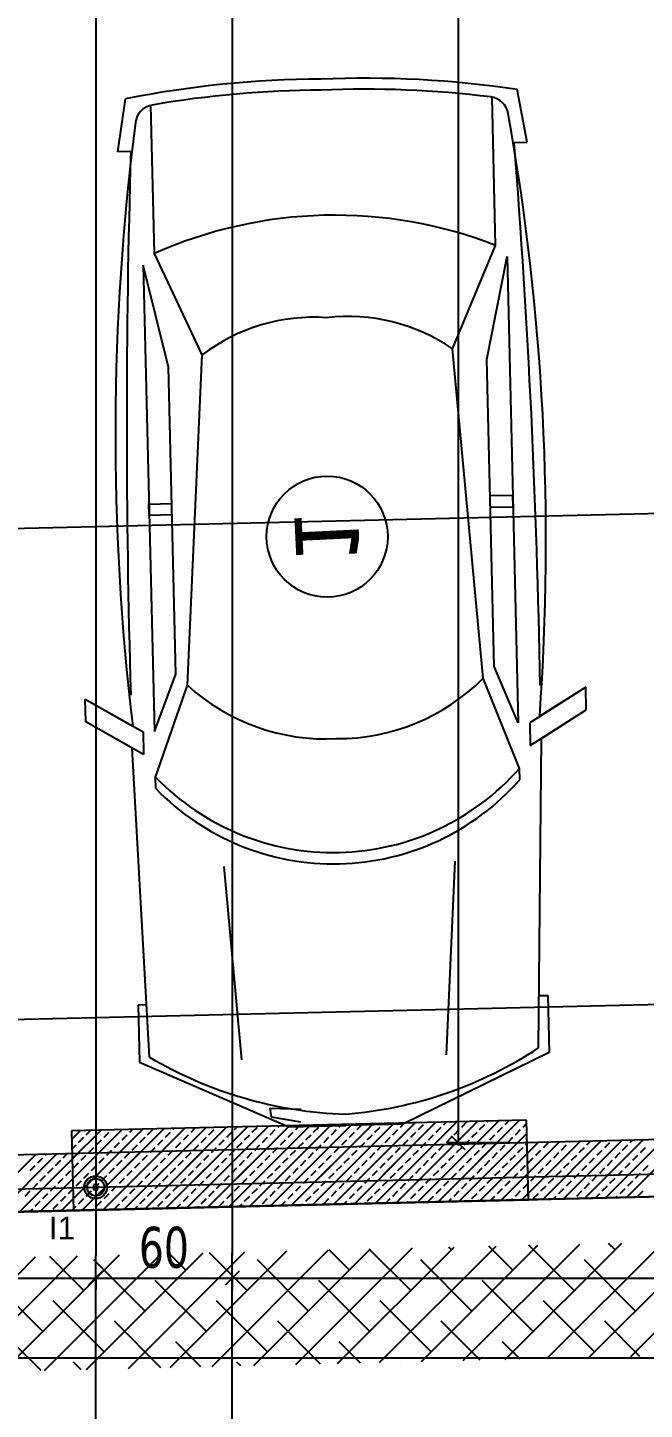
# Model space of a CAD drawing. Header units: millimetres. Extents: x 43168.9 to 43194.6, y -25545.1 to -25543.4.
# Drawn here: x 43169.1679 to 43169.2221, y -25544.8035 to -25544.682 of the extents above; entities that cross this region are included whole.
import ezdxf
from ezdxf.enums import TextEntityAlignment as Align

# ---------------------------------------------------------------- set-up
doc = ezdxf.new("R2010")
doc.units = ezdxf.units.MM
doc.header["$LTSCALE"] = 200
doc.linetypes.add('DASHDOT', pattern=[1, 0.5, -0.25, 0, -0.25])
doc.linetypes.add('DASHDOT2', pattern=[0.5, 0.25, -0.125, 0, -0.125])
for name, color, linetype in [('aks_sgh', 5, 'DASHDOT2'), ('kolon-b.a_sgh', 6, 'Continuous'), ('olcuaks_sgh', 41, 'Continuous'), ('olcuic_sgh', 183, 'Continuous'), ('tarama-betonarme_sgh', 223, 'Continuous'), ('tarama-zemin_sgh', 197, 'Continuous'), ('yapi-yaklasma_sgh', 41, 'DASHDOT')]:
    doc.layers.add(name, color=color, linetype=linetype)
doc.styles.add('1-200', font='arial.ttf', dxfattribs={"height": 60})
doc.styles.add('dim', font='VERDANA.TTF', dxfattribs={"width": 0.7})
doc.styles.add('text1', font='VERDANA.TTF')

msp = doc.modelspace()

# ---------------------------------------------------------------- hatches: boundary and pattern name
h = msp.add_hatch(color=256)
edge = h.paths.add_edge_path()
edge.add_arc((43169.17387904157, -25544.78393124733), 0.001, 0, 360)
edge = h.paths.add_edge_path(flags=16)
edge.add_arc((43169.17387904157, -25544.78393124733), 0.00075, 0, 360)

# ---------------------------------------------------------------- linework, layer by layer
at = {"color": 0}
for p, q in [((43169.21181415491, -25544.69210193537), (43169.21093007961, -25544.68747904531)), ((43169.17582374921, -25544.69295897482), (43169.17648677747, -25544.68829924359)), ((43169.17903720955, -25544.70188515629), (43169.17872714837, -25544.68886448656)), ((43169.2090292143, -25544.70117095675), (43169.20871915312, -25544.68815028702)), ((43169.2106727088, -25544.69212911663), (43169.21181415491, -25544.69210193537)), ((43169.21081442141, -25544.69212574202), (43169.21181415491, -25544.69210193537)), ((43169.17696519531, -25544.69293179356), (43169.17582374921, -25544.69295897482)), ((43169.1768234827, -25544.69293516817), (43169.17582374921, -25544.69295897482)), ((43169.20524454019, -25544.71026378478), (43169.2090292143, -25544.70117095675)), ((43169.18325040337, -25544.7107875311), (43169.17903720955, -25544.70188515629)), ((43169.20826754731, -25544.71119209832), (43169.21005275444, -25544.70214688359)), ((43169.21005275444, -25544.70214688359), (43169.21102882714, -25544.74313595674)), ((43169.17806128271, -25544.70290869643), (43169.17903735541, -25544.74389776958)), ((43169.18027500955, -25544.71185868455), (43169.17806128271, -25544.70290869643)), ((43169.18194132928, -25544.73982741566), (43169.18325040337, -25544.7107875311)), ((43169.20793440006, -25544.73920844273), (43169.20524454019, -25544.71026378478)), ((43169.18091778913, -25544.73885148882), (43169.18027500955, -25544.71185868455)), ((43169.2089103269, -25544.73818490259), (43169.20826754731, -25544.71119209832)), ((43169.21055269412, -25544.72314128691), (43169.20855322713, -25544.72318890021)), ((43169.21057650077, -25544.7241410204), (43169.21055269412, -25544.72314128691)), ((43169.17856122238, -25544.72390309975), (43169.18056068937, -25544.72385548645)), ((43169.17858502903, -25544.72490283324), (43169.17856122238, -25544.72390309975)), ((43169.20857703378, -25544.72418863371), (43169.21057650077, -25544.7241410204)), ((43169.18058449602, -25544.72485521994), (43169.17858502903, -25544.72490283324)), ((43169.17903735541, -25544.74389776958), (43169.18091778913, -25544.73885148882)), ((43169.21102882714, -25544.74313595674), (43169.2089103269, -25544.73818490259)), ((43169.17913258202, -25544.74789670355), (43169.18194132928, -25544.73982741566)), ((43169.21112405374, -25544.74713489071), (43169.20793440006, -25544.73920844273)), ((43169.21695580814, -25544.73999391636), (43169.21202856063, -25544.74311215009)), ((43169.21695580814, -25544.73999391636), (43169.21301401013, -25544.74248850334)), ((43169.21700342144, -25544.74199338334), (43169.21695580814, -25544.73999391636)), ((43169.21700342144, -25544.74199338334), (43169.21695580814, -25544.73999391636)), ((43169.17296753451, -25544.74104140902), (43169.17803762192, -25544.74392157624)), ((43169.17296753451, -25544.74104140902), (43169.17702360444, -25544.74334554279)), ((43169.17301514781, -25544.743040876), (43169.17296753451, -25544.74104140902)), ((43169.17301514781, -25544.743040876), (43169.17296753451, -25544.74104140902)), ((43169.21207617394, -25544.74511161707), (43169.21700342144, -25544.74199338334)), ((43169.21306162344, -25544.74448797033), (43169.21700342144, -25544.74199338334)), ((43169.17808523522, -25544.74592104322), (43169.17301514781, -25544.743040876)), ((43169.17707121774, -25544.74534500977), (43169.17301514781, -25544.743040876)), ((43169.21202856063, -25544.74311215009), (43169.21207617394, -25544.74511161707)), ((43169.17803762192, -25544.74392157624), (43169.17808523522, -25544.74592104322)), ((43169.21280596281, -25544.77168499394), (43169.21306162344, -25544.74448797033)), ((43169.17862113981, -25544.77249903705), (43169.17707121774, -25544.74534500977)), ((43169.2111478604, -25544.7481346242), (43169.21112405374, -25544.74713489071)), ((43169.17915638867, -25544.74889643704), (43169.17913258202, -25544.74789670355)), ((43169.18672588274, -25544.77272339428), (43169.18516521744, -25544.75575545161)), ((43169.20472108558, -25544.77229487455), (43169.20547232474, -25544.75527187851)), ((43169.17835841635, -25544.76789622498), (43169.17759870696, -25544.7679392377)), ((43169.17760924806, -25544.76793898668), (43169.17759870696, -25544.7679392377)), ((43169.17759870696, -25544.7679392377), (43169.17771774021, -25544.77293790516)), ((43169.17759870696, -25544.7679392377), (43169.17771774021, -25544.77293790516)), ((43169.21284929921, -25544.76707489367), (43169.21361019486, -25544.76708169622)), ((43169.21359965375, -25544.76708194724), (43169.21361019486, -25544.76708169622)), ((43169.21361019486, -25544.76708169622), (43169.21372922811, -25544.77208036368)), ((43169.21361019486, -25544.76708169622), (43169.21372922811, -25544.77208036368)), ((43169.17771774021, -25544.77293790516), (43169.19086765661, -25544.77862656862)), ((43169.17771774021, -25544.77293790516), (43169.19086765661, -25544.77862656862)), ((43169.21372922811, -25544.77208036368), (43169.20086499153, -25544.77838850211)), ((43169.21372922811, -25544.77208036368), (43169.20086499153, -25544.77838850211)), ((43169.18919151385, -25544.77698700927), (43169.19193927749, -25544.77707623036)), ((43169.18919151385, -25544.77698700927), (43169.18931697212, -25544.77773495714)), ((43169.18931697212, -25544.77773495714), (43169.19189323608, -25544.77818293867)), ((43169.19086765661, -25544.77862656862), (43169.19586632407, -25544.77850753536)), ((43169.19086765661, -25544.77862656862), (43169.19586632407, -25544.77850753536)), ((43169.20086499153, -25544.77838850211), (43169.19586632407, -25544.77850753536)), ((43169.20086499153, -25544.77838850211), (43169.19586632407, -25544.77850753536))]:
    msp.add_line(p, q, dxfattribs=at)
for p, q in [((43169.18891235732, -25544.72701445255), (43169.18891235732, -25544.72701445255)), ((43169.17387904157, -25544.81259939969), (43169.17387904157, -25544.78991939969)), ((43169.18587904157, -25544.81238225241), (43169.18587904157, -25544.7897022524))]:
    msp.add_line(p, q)
at = {"color": 0, "linetype": 'ByBlock', "lineweight": -2}
for p, q in [((43169.20513207146, -25544.77941776163), (43169.20633207147, -25544.78061776163)), ((43169.17407904157, -25544.78373124733), (43169.17367904157, -25544.78373124733)), ((43169.17367904157, -25544.78373124733), (43169.17367904157, -25544.78413124733)), ((43169.17394975225, -25544.78386053666), (43169.17380833089, -25544.78400195801)), ((43169.17394975225, -25544.78400195801), (43169.17380833089, -25544.78386053666)), ((43169.17407904157, -25544.78413124733), (43169.17407904157, -25544.78373124733)), ((43169.17367904157, -25544.78413124733), (43169.17407904157, -25544.78413124733)), ((43169.17327904157, -25544.79251939969), (43169.17447904157, -25544.79131939969)), ((43169.17447904157, -25544.79131939969), (43169.17327904157, -25544.79251939969)), ((43169.18527904157, -25544.79251939969), (43169.18647904157, -25544.79131939969)), ((43169.18647904157, -25544.79131939969), (43169.18527904157, -25544.79251939969))]:
    msp.add_line(p, q, dxfattribs=at)
at = {"linetype": 'Continuous'}
msp.add_circle((43169.19422629487, -25544.72676054764), 0.005320000000000346, dxfattribs=at)
at = {"color": 0, "linetype": 'Continuous', "lineweight": -2}
for radius in [0.001, 0.00075]:
    msp.add_circle((43169.17387904157, -25544.78393124733), radius, dxfattribs=at)
at = {"color": 0}
for centre, radius, start, end in [((43169.19402374741, -25544.77622041148), 0.08965309296207911, 90.20920210520774, 101.280314080021), ((43169.19759794739, -25544.77613529906), 0.08965309296207911, 81.44794005489605, 92.51904979442061), ((43169.19402374741, -25544.77622041148), 0.08868921503438901, 90.20920210520774, 99.8525898110981), ((43169.19759794739, -25544.77613529906), 0.08868921503438901, 82.87566179897829, 92.51904979442061), ((43169.1791557946, -25544.69061270348), 0.0018, 99.8525898110981, 172.6403063385882), ((43169.20837420613, -25544.68991692552), 0.0018, 10.08794608925296, 82.87566179897829), ((43169.3899901074, -25544.71784449402), 0.2143856953616721, 172.6403063385882, 186.8483536933566), ((43168.99907507484, -25544.72715335277), 0.2143856953616721, 355.8798989305535, 10.08794608925296), ((43168.42249923593, -25544.75367469329), 0.7905727552520726, 1.002819377198221, 4.464956657813337), ((43169.96717480143, -25544.71689133769), 0.7905727552520726, 178.2632958276422, 181.7254338023045), ((43169.19489025137, -25544.73751846221), 0.03900065930309958, 91.36412606485756, 113.983991346845), ((43169.19489025137, -25544.73751846221), 0.03900065930309958, 68.74426118742127, 91.36412606485756), ((43169.19306132579, -25544.72372452556), 0.01623637964533992, 86.06319933715106, 127.1752903380783), ((43169.19606052626, -25544.7236531056), 0.01623637964533992, 55.55296332372676, 96.66505340765364), ((43169.19412613079, -25544.72643332378), 0.0181072108613248, 227.7067496705724, 272.9464799441023), ((43169.19512586428, -25544.72640951713), 0.0181072108613248, 269.781772345199, 315.0215019798766), ((43169.19477631953, -25544.73273402336), 0.02178608257773878, 271.3641260648575, 318.6228821496106), ((43169.19477631953, -25544.73273402336), 0.02178608257773878, 224.1053709096929, 271.3641260648575), ((43169.19480012618, -25544.73373375685), 0.02178608257773878, 271.3641260648575, 318.6228821496106), ((43169.19480012618, -25544.73373375685), 0.02178608257773878, 224.1053709096929, 271.3641260648575), ((43169.19298601099, -25544.74156500948), 0.03605612228057108, 274.5439569055944, 303.3462461694842), ((43169.19698494495, -25544.74146978288), 0.03605612228057108, 239.3820053227603, 268.1842973649074)]:
    msp.add_arc(centre, radius, start, end, dxfattribs=at)
at = {"layer": 'aks_sgh'}
for p, q in [((43169.17387904157, -25543.74091939969), (43169.17387904157, -25544.78991939969)), ((43169.18587904157, -25543.74091939969), (43169.18587904157, -25544.78991939969)), ((43169.06599999902, -25544.78649254972), (43169.93700293692, -25544.76581288985))]:
    msp.add_line(p, q, dxfattribs=at)
at = {"layer": 'kolon-b.a_sgh'}
for p, q in [((43169.93406195791, -25544.76288187019), (43169.06399999902, -25544.783539189)), ((43169.06399999902, -25544.78854059805), (43169.9389635896, -25544.76776690297)), ((43169.21174976827, -25544.77803097268), (43169.17176103027, -25544.77898009494)), ((43169.17176103027, -25544.77898009494), (43169.17192712666, -25544.78597812409)), ((43169.21191586466, -25544.78502900183), (43169.21174976827, -25544.77803097268)), ((43169.17192712666, -25544.78597812409), (43169.21191586466, -25544.78502900183))]:
    msp.add_line(p, q, dxfattribs=at)
at = {"layer": 'olcuaks_sgh'}
for p, q in [((43169.08874999903, -25544.79191939969), (43169.17412904157, -25544.79191939969)), ((43169.17362904157, -25544.79191939969), (43169.18612904157, -25544.79191939969)), ((43169.17387904157, -25544.79191939969), (43169.17387904157, -25544.79291939969)), ((43169.17387904157, -25544.79191939969), (43169.17387904157, -25544.79291939969)), ((43169.18562904157, -25544.79191939969), (43169.28112904157, -25544.79191939969)), ((43169.18587904157, -25544.79170225241), (43169.18587904157, -25544.79291939969)), ((43169.18587904157, -25544.79170225241), (43169.18587904157, -25544.79291939969)), ((43169.03374999903, -25544.79891939969), (43169.98612904157, -25544.79891939969))]:
    msp.add_line(p, q, dxfattribs=at)
at = {"layer": 'olcuic_sgh'}
for p, q in [((43169.20573207146, -25544.55066939969), (43169.20573207146, -25544.78026776163)), ((43169.06846764401, -25544.77153098372), (43169.93402946203, -25544.75098050884)), ((43169.21031837592, -25544.78001776163), (43169.20473207146, -25544.78001776163))]:
    msp.add_line(p, q, dxfattribs=at)
at = {"layer": 'tarama-betonarme_sgh'}
for p, q in [((43169.17177801319, -25544.7796956249), (43169.17251135183, -25544.77896228625)), ((43169.17181965367, -25544.78145003565), (43169.17435106824, -25544.77891862106)), ((43169.17186129415, -25544.78320444639), (43169.17619078466, -25544.77887495587)), ((43169.17190293463, -25544.78495885713), (43169.17803050107, -25544.77883129069)), ((43169.17269801575, -25544.78595982724), (43169.17987021749, -25544.7787876255)), ((43169.17305332076, -25544.77931834333), (43169.17343121044, -25544.77894045365)), ((43169.17453773216, -25544.78591616205), (43169.1817099339, -25544.77874396031)), ((43169.17637744857, -25544.78587249686), (43169.18354965031, -25544.77870029512)), ((43169.17686992961, -25544.77909383693), (43169.17711064326, -25544.77885312327)), ((43169.17821716498, -25544.78582883167), (43169.18538936672, -25544.77865662993)), ((43169.17844147443, -25544.77931834333), (43169.17889048724, -25544.77886933052)), ((43169.1800568814, -25544.78578516648), (43169.18722908314, -25544.77861296474)), ((43169.18068653846, -25544.77886933052), (43169.18079007609, -25544.77876579289)), ((43169.18189659781, -25544.78574150129), (43169.18906879955, -25544.77856929955)), ((43169.18225808328, -25544.77909383693), (43169.1826297925, -25544.77872212771)), ((43169.18373631423, -25544.78569783611), (43169.19090851596, -25544.77852563437)), ((43169.18382962811, -25544.77931834333), (43169.18427864091, -25544.77886933052)), ((43169.18557603064, -25544.78565417092), (43169.19274823237, -25544.77848196918)), ((43169.18607469213, -25544.77886933052), (43169.18630922533, -25544.77863479733)), ((43169.18741574705, -25544.78561050573), (43169.19458794879, -25544.77843830399)), ((43169.18764623695, -25544.77909383693), (43169.18809524976, -25544.77864482412)), ((43169.18921778178, -25544.77931834333), (43169.18966679458, -25544.77886933052)), ((43169.18925546346, -25544.78556684054), (43169.1964276652, -25544.7783946388)), ((43169.18989130099, -25544.77864482412), (43169.18998865815, -25544.77854746695)), ((43169.19109517987, -25544.78552317535), (43169.19826738162, -25544.77835097361)), ((43169.1914628458, -25544.77886933052), (43169.19182837457, -25544.77850380176)), ((43169.19293489629, -25544.78547951016), (43169.20010709803, -25544.77830730842)), ((43169.19303439063, -25544.77909383693), (43169.19348340343, -25544.77864482412)), ((43169.19460593544, -25544.77931834333), (43169.19505494826, -25544.77886933052)), ((43169.1947746127, -25544.78543584497), (43169.20194681444, -25544.77826364323)), ((43169.19527945466, -25544.77864482412), (43169.1955078074, -25544.77841647138)), ((43169.19661432911, -25544.78539217978), (43169.20378653085, -25544.77821997804)), ((43169.19685099948, -25544.77886933052), (43169.19730001228, -25544.77842031772)), ((43169.1984225443, -25544.77909383693), (43169.19887155711, -25544.77864482412)), ((43169.19845404552, -25544.7853485146), (43169.20562624727, -25544.77817631286)), ((43169.19909606351, -25544.77842031772), (43169.19918724022, -25544.77832914101)), ((43169.19999408912, -25544.77931834333), (43169.20044310193, -25544.77886933052)), ((43169.20029376194, -25544.78530484941), (43169.20746596368, -25544.77813264767)), ((43169.20066760833, -25544.77864482412), (43169.20102695663, -25544.77828547582)), ((43169.20213347835, -25544.78526118422), (43169.20930568009, -25544.77808898248)), ((43169.20223915315, -25544.77886933052), (43169.20268816595, -25544.77842031772)), ((43169.20381069797, -25544.77909383693), (43169.20425971078, -25544.77864482412)), ((43169.20397319477, -25544.78521751903), (43169.2111453965, -25544.77804531729)), ((43169.20448421718, -25544.77842031772), (43169.20470638946, -25544.77819814544)), ((43169.20538224279, -25544.77931834333), (43169.2058312556, -25544.77886933052)), ((43169.20605576201, -25544.77864482412), (43169.20650477481, -25544.77819581131)), ((43169.20762730682, -25544.77886933052), (43169.20807631963, -25544.77842031772)), ((43169.20830082603, -25544.77819581131), (43169.20838582228, -25544.77811081506)), ((43169.20919885165, -25544.77909383693), (43169.20964786445, -25544.77864482412)), ((43169.20987237086, -25544.77842031772), (43169.2102255387, -25544.77806714987)), ((43169.21077039646, -25544.77931834333), (43169.21121940927, -25544.77886933052)), ((43169.21144391567, -25544.77864482412), (43169.21175690906, -25544.77833183074)), ((43169.17179883343, -25544.78057283065), (43169.17215529514, -25544.78021636894)), ((43169.17237980155, -25544.77999186254), (43169.17282881436, -25544.77954284973)), ((43169.17395134637, -25544.78021636894), (43169.17440035917, -25544.77976735614)), ((43169.17462486558, -25544.77954284973), (43169.17507387839, -25544.77909383693)), ((43169.17552289119, -25544.78044087534), (43169.175971904, -25544.77999186254)), ((43169.1761964104, -25544.77976735614), (43169.17664542321, -25544.77931834333)), ((43169.17709443601, -25544.78066538175), (43169.17754344882, -25544.78021636894)), ((43169.17776795522, -25544.77999186254), (43169.17821696803, -25544.77954284973)), ((43169.17933950004, -25544.78021636894), (43169.17978851285, -25544.77976735614)), ((43169.18001301925, -25544.77954284973), (43169.18046203205, -25544.77909383693)), ((43169.18091104487, -25544.78044087534), (43169.18136005767, -25544.77999186254)), ((43169.18158456407, -25544.77976735614), (43169.18203357688, -25544.77931834333)), ((43169.18248258968, -25544.78066538175), (43169.18293160249, -25544.78021636894)), ((43169.18315610889, -25544.77999186254), (43169.1836051217, -25544.77954284973)), ((43169.18472765372, -25544.78021636894), (43169.18517666652, -25544.77976735614)), ((43169.18540117292, -25544.77954284973), (43169.18585018573, -25544.77909383693)), ((43169.18629919854, -25544.78044087534), (43169.18674821134, -25544.77999186254)), ((43169.18697271775, -25544.77976735614), (43169.18742173055, -25544.77931834333)), ((43169.18787074336, -25544.78066538175), (43169.18831975616, -25544.78021636894)), ((43169.18854426256, -25544.77999186254), (43169.18899327537, -25544.77954284973)), ((43169.19011580739, -25544.78021636894), (43169.19056482019, -25544.77976735614)), ((43169.1907893266, -25544.77954284973), (43169.1912383394, -25544.77909383693)), ((43169.19168735221, -25544.78044087534), (43169.19213636502, -25544.77999186254)), ((43169.19236087142, -25544.77976735614), (43169.19280988423, -25544.77931834333)), ((43169.19325889703, -25544.78066538175), (43169.19370790984, -25544.78021636894)), ((43169.19393241624, -25544.77999186254), (43169.19438142904, -25544.77954284973)), ((43169.19550396106, -25544.78021636894), (43169.19595297387, -25544.77976735614)), ((43169.19617748027, -25544.77954284973), (43169.19662649307, -25544.77909383693)), ((43169.19707550588, -25544.78044087534), (43169.19752451869, -25544.77999186254)), ((43169.19774902509, -25544.77976735614), (43169.1981980379, -25544.77931834333)), ((43169.19845422179, -25544.78534833833), (43169.20357726392, -25544.7802252962)), ((43169.1986470507, -25544.78066538175), (43169.19909606351, -25544.78021636894)), ((43169.19932056991, -25544.77999186254), (43169.19976958272, -25544.77954284973)), ((43169.20029395256, -25544.78530465879), (43169.20541699468, -25544.78018161666)), ((43169.20089211474, -25544.78021636894), (43169.20134112754, -25544.77976735614)), ((43169.20156563394, -25544.77954284973), (43169.20201464675, -25544.77909383693)), ((43169.20213368331, -25544.78526097925), (43169.20725672544, -25544.78013793713)), ((43169.20246365955, -25544.78044087534), (43169.20291267236, -25544.77999186254)), ((43169.20246365955, -25544.78044087534), (43169.20265739894, -25544.78024713596)), ((43169.20313717876, -25544.77976735614), (43169.20358619157, -25544.77931834333)), ((43169.20397341408, -25544.78521729972), (43169.20909645621, -25544.78009425759)), ((43169.20403520438, -25544.78066538175), (43169.20448421718, -25544.78021636894)), ((43169.20403520438, -25544.78066538175), (43169.20448421718, -25544.78021636894)), ((43169.20470872358, -25544.77999186254), (43169.20515773639, -25544.77954284973)), ((43169.20581291118, -25544.78517385384), (43169.21177772929, -25544.77920903573)), ((43169.20581314484, -25544.78517362018), (43169.21093618697, -25544.78005057805)), ((43169.20628026841, -25544.78021636894), (43169.20672928121, -25544.77976735614)), ((43169.20628026841, -25544.78021636894), (43169.20633686046, -25544.78015977688)), ((43169.20695378762, -25544.77954284973), (43169.20740280042, -25544.77909383693)), ((43169.20765287561, -25544.78512994064), (43169.21277591773, -25544.78000689851)), ((43169.20785181323, -25544.78044087534), (43169.20830082603, -25544.77999186254)), ((43169.20785181323, -25544.78044087534), (43169.20817659122, -25544.78011609735)), ((43169.20852533243, -25544.77976735614), (43169.20897434525, -25544.77931834333)), ((43169.20942335805, -25544.78066538175), (43169.20987237086, -25544.78021636894)), ((43169.20942335805, -25544.78066538175), (43169.20987237086, -25544.78021636894)), ((43169.20949260637, -25544.7850862611), (43169.2146156485, -25544.77996321897)), ((43169.21009687726, -25544.77999186254), (43169.21054589006, -25544.77954284973)), ((43169.21133233713, -25544.78504258156), (43169.21645537926, -25544.77991953943)), ((43169.21166842208, -25544.78021636894), (43169.21185605275, -25544.78002873827)), ((43169.21166842208, -25544.78021636894), (43169.21179854954, -25544.78008624148)), ((43169.2131720679, -25544.78499890202), (43169.21829511002, -25544.77987585989)), ((43169.2132399669, -25544.78044087534), (43169.2136889797, -25544.77999186254)), ((43169.21481151172, -25544.78066538175), (43169.21526052453, -25544.78021636894)), ((43169.21501179865, -25544.78495522248), (43169.22013484078, -25544.77983218036)), ((43169.21548503093, -25544.77999186254), (43169.21553551427, -25544.77994137919)), ((43169.21685152942, -25544.78491154295), (43169.22197457155, -25544.77978850082)), ((43169.21705657575, -25544.78021636894), (43169.21737524504, -25544.77989769965)), ((43169.21862812057, -25544.78044087534), (43169.21907713338, -25544.77999186254)), ((43169.21869126018, -25544.78486786341), (43169.22381430231, -25544.77974482128)), ((43169.2201996654, -25544.78066538175), (43169.2206486782, -25544.78021636894)), ((43169.22053099095, -25544.78482418387), (43169.22565403307, -25544.77970114174)), ((43169.2208731846, -25544.77999186254), (43169.22105470656, -25544.77981034058)), ((43169.1634993373, -25544.78617824956), (43169.16862237942, -25544.78105520744)), ((43169.16533906806, -25544.78613457003), (43169.17046211019, -25544.7810115279)), ((43169.16717879882, -25544.78609089049), (43169.17230184095, -25544.78096784836)), ((43169.1687876991, -25544.78178791376), (43169.1692367119, -25544.78133890096)), ((43169.16901852959, -25544.78604721095), (43169.17414157171, -25544.78092416882)), ((43169.16946121831, -25544.78111439455), (43169.1695422452, -25544.78103336766)), ((43169.17085826035, -25544.78600353141), (43169.17598130248, -25544.78088048928)), ((43169.17103276313, -25544.78133890096), (43169.17138197597, -25544.78098968812)), ((43169.17260430795, -25544.78156340736), (43169.17305332076, -25544.78111439455)), ((43169.17260430795, -25544.78156340736), (43169.17305332076, -25544.78111439455)), ((43169.17269799111, -25544.78595985187), (43169.17782103324, -25544.78083680974)), ((43169.17327782716, -25544.78088988815), (43169.17372683997, -25544.78044087534)), ((43169.17417585277, -25544.78178791376), (43169.17462486558, -25544.78133890096)), ((43169.17417585277, -25544.78178791376), (43169.17462486558, -25544.78133890096)), ((43169.17453772188, -25544.78591617233), (43169.17966076401, -25544.7807931302)), ((43169.17484937198, -25544.78111439455), (43169.17529838479, -25544.78066538175)), ((43169.17484937198, -25544.78111439455), (43169.17506143749, -25544.78090232904)), ((43169.17637745264, -25544.78587249279), (43169.18150049476, -25544.78074945067)), ((43169.1764209168, -25544.78133890096), (43169.17686992961, -25544.78088988815)), ((43169.1764209168, -25544.78133890096), (43169.17686992961, -25544.78088988815)), ((43169.17799246163, -25544.78156340736), (43169.17844147443, -25544.78111439455)), ((43169.17799246163, -25544.78156340736), (43169.17844147443, -25544.78111439455)), ((43169.1782171834, -25544.78582881326), (43169.18334022553, -25544.78070577113)), ((43169.17866598083, -25544.78088988815), (43169.17911499364, -25544.78044087534)), ((43169.17866598083, -25544.78088988815), (43169.17874089902, -25544.78081496996)), ((43169.17956400644, -25544.78178791376), (43169.18001301925, -25544.78133890096)), ((43169.17956400644, -25544.78178791376), (43169.18001301925, -25544.78133890096)), ((43169.18005691416, -25544.78578513372), (43169.18517995629, -25544.78066209159)), ((43169.18023752565, -25544.78111439455), (43169.18068653846, -25544.78066538175)), ((43169.18023752565, -25544.78111439455), (43169.18058062979, -25544.78077129043)), ((43169.18180907048, -25544.78133890096), (43169.18225808328, -25544.78088988815)), ((43169.18180907048, -25544.78133890096), (43169.18225808328, -25544.78088988815)), ((43169.18189664493, -25544.78574145418), (43169.18701968705, -25544.78061841205)), ((43169.18338061529, -25544.78156340736), (43169.18382962811, -25544.78111439455)), ((43169.18338061529, -25544.78156340736), (43169.18382962811, -25544.78111439455)), ((43169.18373637569, -25544.78569777464), (43169.18885941782, -25544.78057473251)), ((43169.18405413451, -25544.78088988815), (43169.18450314731, -25544.78044087534)), ((43169.18405413451, -25544.78088988815), (43169.18426009131, -25544.78068393135)), ((43169.18495216012, -25544.78178791376), (43169.18540117292, -25544.78133890096)), ((43169.18495216012, -25544.78178791376), (43169.18540117292, -25544.78133890096)), ((43169.18557610645, -25544.7856540951), (43169.19069914858, -25544.78053105297)), ((43169.18562567933, -25544.78111439455), (43169.18607469213, -25544.78066538175)), ((43169.18562567933, -25544.78111439455), (43169.18607469213, -25544.78066538175)), ((43169.18719722415, -25544.78133890096), (43169.18764623695, -25544.78088988815)), ((43169.18719722415, -25544.78133890096), (43169.18764623695, -25544.78088988815)), ((43169.18741583722, -25544.78561041556), (43169.19253887935, -25544.78048737343)), ((43169.18787074336, -25544.78066538175), (43169.18793955283, -25544.78059657227)), ((43169.18876876897, -25544.78156340736), (43169.18921778178, -25544.78111439455)), ((43169.18876876897, -25544.78156340736), (43169.18921778178, -25544.78111439455)), ((43169.18925556798, -25544.78556673602), (43169.1943786101, -25544.7804436939)), ((43169.18944228818, -25544.78088988815), (43169.18989130099, -25544.78044087534)), ((43169.18944228818, -25544.78088988815), (43169.1897792836, -25544.78055289273)), ((43169.19034031379, -25544.78178791376), (43169.1907893266, -25544.78133890096)), ((43169.19034031379, -25544.78178791376), (43169.1907893266, -25544.78133890096)), ((43169.191013833, -25544.78111439455), (43169.1914628458, -25544.78066538175)), ((43169.191013833, -25544.78111439455), (43169.1914628458, -25544.78066538175)), ((43169.19109529874, -25544.78552305649), (43169.19621834087, -25544.78040001436)), ((43169.19258537782, -25544.78133890096), (43169.19303439063, -25544.78088988815)), ((43169.19258537782, -25544.78133890096), (43169.19303439063, -25544.78088988815)), ((43169.1929350295, -25544.78547937695), (43169.19805807163, -25544.78035633482)), ((43169.19325889703, -25544.78066538175), (43169.19345874512, -25544.78046553365)), ((43169.19415692264, -25544.78156340736), (43169.19460593544, -25544.78111439455)), ((43169.19415692264, -25544.78156340736), (43169.19460593544, -25544.78111439455)), ((43169.19477476027, -25544.78543569741), (43169.19989780239, -25544.78031265528)), ((43169.19483044185, -25544.78088988815), (43169.19527945466, -25544.78044087534)), ((43169.19483044185, -25544.78088988815), (43169.19527945466, -25544.78044087534)), ((43169.19572846746, -25544.78178791376), (43169.19617748027, -25544.78133890096)), ((43169.19572846746, -25544.78178791376), (43169.19617748027, -25544.78133890096)), ((43169.19640198667, -25544.78111439455), (43169.19685099948, -25544.78066538175)), ((43169.19640198667, -25544.78111439455), (43169.19685099948, -25544.78066538175)), ((43169.19661449103, -25544.78539201787), (43169.20173753316, -25544.78026897574)), ((43169.19707550588, -25544.78044087534), (43169.19713820665, -25544.78037817458)), ((43169.1979735315, -25544.78133890096), (43169.1984225443, -25544.78088988815)), ((43169.1979735315, -25544.78133890096), (43169.1984225443, -25544.78088988815)), ((43169.1986470507, -25544.78066538175), (43169.19897793741, -25544.78033449504)), ((43169.19954507631, -25544.78156340736), (43169.19999408912, -25544.78111439455)), ((43169.19954507631, -25544.78156340736), (43169.19999408912, -25544.78111439455)), ((43169.20021859552, -25544.78088988815), (43169.20066760833, -25544.78044087534)), ((43169.20021859552, -25544.78088988815), (43169.20066760833, -25544.78044087534)), ((43169.20111662114, -25544.78178791376), (43169.20156563394, -25544.78133890096)), ((43169.20111662114, -25544.78178791376), (43169.20156563394, -25544.78133890096)), ((43169.20179014035, -25544.78111439455), (43169.20223915315, -25544.78066538175)), ((43169.20179014035, -25544.78111439455), (43169.20223915315, -25544.78066538175)), ((43169.20336168517, -25544.78133890096), (43169.20381069797, -25544.78088988815)), ((43169.20336168517, -25544.78133890096), (43169.20381069797, -25544.78088988815)), ((43169.20493322999, -25544.78156340736), (43169.20538224279, -25544.78111439455)), ((43169.20493322999, -25544.78156340736), (43169.20538224279, -25544.78111439455)), ((43169.20560674919, -25544.78088988815), (43169.20605576201, -25544.78044087534)), ((43169.20560674919, -25544.78088988815), (43169.20605576201, -25544.78044087534)), ((43169.20650477481, -25544.78178791376), (43169.20695378762, -25544.78133890096)), ((43169.20650477481, -25544.78178791376), (43169.20695378762, -25544.78133890096)), ((43169.20717829402, -25544.78111439455), (43169.20762730682, -25544.78066538175)), ((43169.20717829402, -25544.78111439455), (43169.20762730682, -25544.78066538175)), ((43169.20765262759, -25544.78513018865), (43169.21181936977, -25544.78096344648)), ((43169.20874983884, -25544.78133890096), (43169.20919885165, -25544.78088988815)), ((43169.20874983884, -25544.78133890096), (43169.20919885165, -25544.78088988815)), ((43169.21032138366, -25544.78156340736), (43169.21077039646, -25544.78111439455)), ((43169.21032138366, -25544.78156340736), (43169.21077039646, -25544.78111439455)), ((43169.21099490287, -25544.78088988815), (43169.21144391567, -25544.78044087534)), ((43169.21099490287, -25544.78088988815), (43169.21144391567, -25544.78044087534)), ((43169.21189292848, -25544.78178791376), (43169.21234194129, -25544.78133890096)), ((43169.21256644769, -25544.78111439455), (43169.2130154605, -25544.78066538175)), ((43169.21413799251, -25544.78133890096), (43169.21458700532, -25544.78088988815)), ((43169.21570953733, -25544.78156340736), (43169.21615855014, -25544.78111439455)), ((43169.21638305654, -25544.78088988815), (43169.21683206935, -25544.78044087534)), ((43169.21728108216, -25544.78178791376), (43169.21773009496, -25544.78133890096)), ((43169.21795460136, -25544.78111439455), (43169.21840361417, -25544.78066538175)), ((43169.21952614618, -25544.78133890096), (43169.21997515899, -25544.78088988815)), ((43169.22109769101, -25544.78156340736), (43169.22154670381, -25544.78111439455)), ((43169.22177121021, -25544.78088988815), (43169.22222022302, -25544.78044087534)), ((43169.16811417989, -25544.78246143297), (43169.1685631927, -25544.78201242016)), ((43169.16968572472, -25544.78268593938), (43169.17013473752, -25544.78223692657)), ((43169.17035924392, -25544.78201242016), (43169.17080825673, -25544.78156340736)), ((43169.17125726953, -25544.78291044578), (43169.17170628234, -25544.78246143297)), ((43169.17193078874, -25544.78223692657), (43169.17237980155, -25544.78178791376)), ((43169.17193078874, -25544.78223692657), (43169.17237980155, -25544.78178791376)), ((43169.17350233356, -25544.78246143297), (43169.17395134637, -25544.78201242016)), ((43169.17350233356, -25544.78246143297), (43169.17395134637, -25544.78201242016)), ((43169.17507387839, -25544.78268593938), (43169.17552289119, -25544.78223692657)), ((43169.17507387839, -25544.78268593938), (43169.17552289119, -25544.78223692657)), ((43169.1757473976, -25544.78201242016), (43169.1761964104, -25544.78156340736)), ((43169.1757473976, -25544.78201242016), (43169.1761964104, -25544.78156340736)), ((43169.17664542321, -25544.78291044578), (43169.17709443601, -25544.78246143297)), ((43169.17664542321, -25544.78291044578), (43169.17709443601, -25544.78246143297)), ((43169.17731894241, -25544.78223692657), (43169.17776795522, -25544.78178791376)), ((43169.17731894241, -25544.78223692657), (43169.17776795522, -25544.78178791376)), ((43169.17889048724, -25544.78246143297), (43169.17933950004, -25544.78201242016)), ((43169.17889048724, -25544.78246143297), (43169.17933950004, -25544.78201242016)), ((43169.18046203205, -25544.78268593938), (43169.18091104487, -25544.78223692657)), ((43169.18046203205, -25544.78268593938), (43169.18091104487, -25544.78223692657)), ((43169.18113555127, -25544.78201242016), (43169.18158456407, -25544.78156340736)), ((43169.18113555127, -25544.78201242016), (43169.18158456407, -25544.78156340736)), ((43169.18203357688, -25544.78291044578), (43169.18248258968, -25544.78246143297)), ((43169.18203357688, -25544.78291044578), (43169.18248258968, -25544.78246143297)), ((43169.18270709609, -25544.78223692657), (43169.18315610889, -25544.78178791376)), ((43169.18270709609, -25544.78223692657), (43169.18315610889, -25544.78178791376)), ((43169.18427864091, -25544.78246143297), (43169.18472765372, -25544.78201242016)), ((43169.18427864091, -25544.78246143297), (43169.18472765372, -25544.78201242016)), ((43169.18585018573, -25544.78268593938), (43169.18629919854, -25544.78223692657)), ((43169.18585018573, -25544.78268593938), (43169.18629919854, -25544.78223692657)), ((43169.18652370494, -25544.78201242016), (43169.18697271775, -25544.78156340736)), ((43169.18652370494, -25544.78201242016), (43169.18697271775, -25544.78156340736)), ((43169.18742173055, -25544.78291044578), (43169.18787074336, -25544.78246143297)), ((43169.18742173055, -25544.78291044578), (43169.18787074336, -25544.78246143297)), ((43169.18809524976, -25544.78223692657), (43169.18854426256, -25544.78178791376)), ((43169.18809524976, -25544.78223692657), (43169.18854426256, -25544.78178791376)), ((43169.18966679458, -25544.78246143297), (43169.19011580739, -25544.78201242016)), ((43169.18966679458, -25544.78246143297), (43169.19011580739, -25544.78201242016)), ((43169.1912383394, -25544.78268593938), (43169.19168735221, -25544.78223692657)), ((43169.1912383394, -25544.78268593938), (43169.19168735221, -25544.78223692657)), ((43169.19191185862, -25544.78201242016), (43169.19236087142, -25544.78156340736)), ((43169.19191185862, -25544.78201242016), (43169.19236087142, -25544.78156340736)), ((43169.19280988423, -25544.78291044578), (43169.19325889703, -25544.78246143297)), ((43169.19280988423, -25544.78291044578), (43169.19325889703, -25544.78246143297)), ((43169.19348340343, -25544.78223692657), (43169.19393241624, -25544.78178791376)), ((43169.19348340343, -25544.78223692657), (43169.19393241624, -25544.78178791376)), ((43169.19505494826, -25544.78246143297), (43169.19550396106, -25544.78201242016)), ((43169.19505494826, -25544.78246143297), (43169.19550396106, -25544.78201242016)), ((43169.19662649307, -25544.78268593938), (43169.19707550588, -25544.78223692657)), ((43169.19662649307, -25544.78268593938), (43169.19707550588, -25544.78223692657)), ((43169.19730001228, -25544.78201242016), (43169.19774902509, -25544.78156340736)), ((43169.19730001228, -25544.78201242016), (43169.19774902509, -25544.78156340736)), ((43169.1981980379, -25544.78291044578), (43169.1986470507, -25544.78246143297)), ((43169.1981980379, -25544.78291044578), (43169.1986470507, -25544.78246143297)), ((43169.19887155711, -25544.78223692657), (43169.19932056991, -25544.78178791376)), ((43169.19887155711, -25544.78223692657), (43169.19932056991, -25544.78178791376)), ((43169.20044310193, -25544.78246143297), (43169.20089211474, -25544.78201242016)), ((43169.20044310193, -25544.78246143297), (43169.20089211474, -25544.78201242016)), ((43169.20201464675, -25544.78268593938), (43169.20246365955, -25544.78223692657)), ((43169.20201464675, -25544.78268593938), (43169.20246365955, -25544.78223692657)), ((43169.20268816595, -25544.78201242016), (43169.20313717876, -25544.78156340736)), ((43169.20268816595, -25544.78201242016), (43169.20313717876, -25544.78156340736)), ((43169.20358619157, -25544.78291044578), (43169.20403520438, -25544.78246143297)), ((43169.20358619157, -25544.78291044578), (43169.20403520438, -25544.78246143297)), ((43169.20425971078, -25544.78223692657), (43169.20470872358, -25544.78178791376)), ((43169.20425971078, -25544.78223692657), (43169.20470872358, -25544.78178791376)), ((43169.2058312556, -25544.78246143297), (43169.20628026841, -25544.78201242016)), ((43169.2058312556, -25544.78246143297), (43169.20628026841, -25544.78201242016)), ((43169.20740280042, -25544.78268593938), (43169.20785181323, -25544.78223692657)), ((43169.20740280042, -25544.78268593938), (43169.20785181323, -25544.78223692657)), ((43169.20807631963, -25544.78201242016), (43169.20852533243, -25544.78156340736)), ((43169.20807631963, -25544.78201242016), (43169.20852533243, -25544.78156340736)), ((43169.20897434525, -25544.78291044578), (43169.20942335805, -25544.78246143297)), ((43169.20897434525, -25544.78291044578), (43169.20942335805, -25544.78246143297)), ((43169.20964786445, -25544.78223692657), (43169.21009687726, -25544.78178791376)), ((43169.20964786445, -25544.78223692657), (43169.21009687726, -25544.78178791376)), ((43169.21121940927, -25544.78246143297), (43169.21166842208, -25544.78201242016)), ((43169.21121940927, -25544.78246143297), (43169.21166842208, -25544.78201242016)), ((43169.21279095409, -25544.78268593938), (43169.2132399669, -25544.78223692657)), ((43169.2134644733, -25544.78201242016), (43169.21391348611, -25544.78156340736)), ((43169.21436249891, -25544.78291044578), (43169.21481151172, -25544.78246143297)), ((43169.21503601813, -25544.78223692657), (43169.21548503093, -25544.78178791376)), ((43169.21660756294, -25544.78246143297), (43169.21705657575, -25544.78201242016)), ((43169.21817910777, -25544.78268593938), (43169.21862812057, -25544.78223692657)), ((43169.21885262697, -25544.78201242016), (43169.21930163978, -25544.78156340736)), ((43169.21975065258, -25544.78291044578), (43169.2201996654, -25544.78246143297)), ((43169.2204241718, -25544.78223692657), (43169.2208731846, -25544.78178791376)), ((43169.22199571662, -25544.78246143297), (43169.22244472942, -25544.78201242016)), ((43169.16833868629, -25544.78403297779), (43169.1687876991, -25544.78358396499)), ((43169.1690122055, -25544.78335945858), (43169.16946121831, -25544.78291044578)), ((43169.16991023112, -25544.7842574842), (43169.17035924392, -25544.78380847139)), ((43169.17058375033, -25544.78358396499), (43169.17103276313, -25544.78313495218)), ((43169.17215529514, -25544.78380847139), (43169.17260430795, -25544.78335945858)), ((43169.17215529514, -25544.78380847139), (43169.17260430795, -25544.78335945858)), ((43169.17282881436, -25544.78313495218), (43169.17327782716, -25544.78268593938)), ((43169.17282881436, -25544.78313495218), (43169.17327782716, -25544.78268593938)), ((43169.17372683997, -25544.78403297779), (43169.17417585277, -25544.78358396499)), ((43169.17372683997, -25544.78403297779), (43169.17417585277, -25544.78358396499)), ((43169.17440035917, -25544.78335945858), (43169.17484937198, -25544.78291044578)), ((43169.17440035917, -25544.78335945858), (43169.17484937198, -25544.78291044578)), ((43169.17529838479, -25544.7842574842), (43169.1757473976, -25544.78380847139)), ((43169.17529838479, -25544.7842574842), (43169.1757473976, -25544.78380847139)), ((43169.175971904, -25544.78358396499), (43169.1764209168, -25544.78313495218)), ((43169.175971904, -25544.78358396499), (43169.1764209168, -25544.78313495218)), ((43169.17754344882, -25544.78380847139), (43169.17799246163, -25544.78335945858)), ((43169.17754344882, -25544.78380847139), (43169.17799246163, -25544.78335945858)), ((43169.17821696803, -25544.78313495218), (43169.17866598083, -25544.78268593938)), ((43169.17821696803, -25544.78313495218), (43169.17866598083, -25544.78268593938)), ((43169.17911499364, -25544.78403297779), (43169.17956400644, -25544.78358396499)), ((43169.17911499364, -25544.78403297779), (43169.17956400644, -25544.78358396499)), ((43169.17978851285, -25544.78335945858), (43169.18023752565, -25544.78291044578)), ((43169.17978851285, -25544.78335945858), (43169.18023752565, -25544.78291044578)), ((43169.18068653846, -25544.7842574842), (43169.18113555127, -25544.78380847139)), ((43169.18068653846, -25544.7842574842), (43169.18113555127, -25544.78380847139)), ((43169.18136005767, -25544.78358396499), (43169.18180907048, -25544.78313495218)), ((43169.18136005767, -25544.78358396499), (43169.18180907048, -25544.78313495218)), ((43169.18293160249, -25544.78380847139), (43169.18338061529, -25544.78335945858)), ((43169.18293160249, -25544.78380847139), (43169.18338061529, -25544.78335945858)), ((43169.1836051217, -25544.78313495218), (43169.18405413451, -25544.78268593938)), ((43169.1836051217, -25544.78313495218), (43169.18405413451, -25544.78268593938)), ((43169.18450314731, -25544.78403297779), (43169.18495216012, -25544.78358396499)), ((43169.18450314731, -25544.78403297779), (43169.18495216012, -25544.78358396499)), ((43169.18517666652, -25544.78335945858), (43169.18562567933, -25544.78291044578)), ((43169.18517666652, -25544.78335945858), (43169.18562567933, -25544.78291044578)), ((43169.18607469213, -25544.7842574842), (43169.18652370494, -25544.78380847139)), ((43169.18607469213, -25544.7842574842), (43169.18652370494, -25544.78380847139)), ((43169.18674821134, -25544.78358396499), (43169.18719722415, -25544.78313495218)), ((43169.18674821134, -25544.78358396499), (43169.18719722415, -25544.78313495218)), ((43169.18831975616, -25544.78380847139), (43169.18876876897, -25544.78335945858)), ((43169.18831975616, -25544.78380847139), (43169.18876876897, -25544.78335945858)), ((43169.18899327537, -25544.78313495218), (43169.18944228818, -25544.78268593938)), ((43169.18899327537, -25544.78313495218), (43169.18944228818, -25544.78268593938)), ((43169.18989130099, -25544.78403297779), (43169.19034031379, -25544.78358396499)), ((43169.18989130099, -25544.78403297779), (43169.19034031379, -25544.78358396499)), ((43169.19056482019, -25544.78335945858), (43169.191013833, -25544.78291044578)), ((43169.19056482019, -25544.78335945858), (43169.191013833, -25544.78291044578)), ((43169.1914628458, -25544.7842574842), (43169.19191185862, -25544.78380847139)), ((43169.1914628458, -25544.7842574842), (43169.19191185862, -25544.78380847139)), ((43169.19213636502, -25544.78358396499), (43169.19258537782, -25544.78313495218)), ((43169.19213636502, -25544.78358396499), (43169.19258537782, -25544.78313495218)), ((43169.19370790984, -25544.78380847139), (43169.19415692264, -25544.78335945858)), ((43169.19370790984, -25544.78380847139), (43169.19415692264, -25544.78335945858)), ((43169.19438142904, -25544.78313495218), (43169.19483044185, -25544.78268593938)), ((43169.19438142904, -25544.78313495218), (43169.19483044185, -25544.78268593938)), ((43169.19527945466, -25544.78403297779), (43169.19572846746, -25544.78358396499)), ((43169.19527945466, -25544.78403297779), (43169.19572846746, -25544.78358396499)), ((43169.19595297387, -25544.78335945858), (43169.19640198667, -25544.78291044578)), ((43169.19595297387, -25544.78335945858), (43169.19640198667, -25544.78291044578)), ((43169.19685099948, -25544.7842574842), (43169.19730001228, -25544.78380847139)), ((43169.19685099948, -25544.7842574842), (43169.19730001228, -25544.78380847139)), ((43169.19752451869, -25544.78358396499), (43169.1979735315, -25544.78313495218)), ((43169.19752451869, -25544.78358396499), (43169.1979735315, -25544.78313495218)), ((43169.19909606351, -25544.78380847139), (43169.19954507631, -25544.78335945858)), ((43169.19909606351, -25544.78380847139), (43169.19954507631, -25544.78335945858)), ((43169.19976958272, -25544.78313495218), (43169.20021859552, -25544.78268593938)), ((43169.19976958272, -25544.78313495218), (43169.20021859552, -25544.78268593938)), ((43169.20066760833, -25544.78403297779), (43169.20111662114, -25544.78358396499)), ((43169.20066760833, -25544.78403297779), (43169.20111662114, -25544.78358396499)), ((43169.20134112754, -25544.78335945858), (43169.20179014035, -25544.78291044578)), ((43169.20134112754, -25544.78335945858), (43169.20179014035, -25544.78291044578)), ((43169.20223915315, -25544.7842574842), (43169.20268816595, -25544.78380847139)), ((43169.20223915315, -25544.7842574842), (43169.20268816595, -25544.78380847139)), ((43169.20291267236, -25544.78358396499), (43169.20336168517, -25544.78313495218)), ((43169.20291267236, -25544.78358396499), (43169.20336168517, -25544.78313495218)), ((43169.20448421718, -25544.78380847139), (43169.20493322999, -25544.78335945858)), ((43169.20448421718, -25544.78380847139), (43169.20493322999, -25544.78335945858)), ((43169.20515773639, -25544.78313495218), (43169.20560674919, -25544.78268593938)), ((43169.20515773639, -25544.78313495218), (43169.20560674919, -25544.78268593938)), ((43169.20605576201, -25544.78403297779), (43169.20650477481, -25544.78358396499)), ((43169.20605576201, -25544.78403297779), (43169.20650477481, -25544.78358396499)), ((43169.20672928121, -25544.78335945858), (43169.20717829402, -25544.78291044578)), ((43169.20672928121, -25544.78335945858), (43169.20717829402, -25544.78291044578)), ((43169.20762730682, -25544.7842574842), (43169.20807631963, -25544.78380847139)), ((43169.20762730682, -25544.7842574842), (43169.20807631963, -25544.78380847139)), ((43169.20830082603, -25544.78358396499), (43169.20874983884, -25544.78313495218)), ((43169.20830082603, -25544.78358396499), (43169.20874983884, -25544.78313495218)), ((43169.209492344, -25544.78508652346), (43169.21186101025, -25544.78271785722)), ((43169.20987237086, -25544.78380847139), (43169.21032138366, -25544.78335945858)), ((43169.20987237086, -25544.78380847139), (43169.21032138366, -25544.78335945858)), ((43169.21054589006, -25544.78313495218), (43169.21099490287, -25544.78268593938)), ((43169.21054589006, -25544.78313495218), (43169.21099490287, -25544.78268593938)), ((43169.21144391567, -25544.78403297779), (43169.21189292848, -25544.78358396499)), ((43169.21144391567, -25544.78403297779), (43169.2118818305, -25544.78359506297)), ((43169.21211743489, -25544.78335945858), (43169.21256644769, -25544.78291044578)), ((43169.2130154605, -25544.7842574842), (43169.2134644733, -25544.78380847139)), ((43169.2136889797, -25544.78358396499), (43169.21413799251, -25544.78313495218)), ((43169.21526052453, -25544.78380847139), (43169.21570953733, -25544.78335945858)), ((43169.21593404374, -25544.78313495218), (43169.21638305654, -25544.78268593938)), ((43169.21683206935, -25544.78403297779), (43169.21728108216, -25544.78358396499)), ((43169.21750558856, -25544.78335945858), (43169.21795460136, -25544.78291044578)), ((43169.21840361417, -25544.7842574842), (43169.21885262697, -25544.78380847139)), ((43169.21907713338, -25544.78358396499), (43169.21952614618, -25544.78313495218)), ((43169.2206486782, -25544.78380847139), (43169.22109769101, -25544.78335945858)), ((43169.22132219741, -25544.78313495218), (43169.22177121021, -25544.78268593938)), ((43169.16766516709, -25544.784706497), (43169.16811417989, -25544.7842574842)), ((43169.1692367119, -25544.7849310034), (43169.16968572472, -25544.7844819906)), ((43169.17080825673, -25544.78515550981), (43169.17125726953, -25544.784706497)), ((43169.17148177593, -25544.7844819906), (43169.17193078874, -25544.78403297779)), ((43169.17188211439, -25544.78408165214), (43169.17193078874, -25544.78403297779)), ((43169.17237980155, -25544.78538001621), (43169.17282881436, -25544.7849310034)), ((43169.17237980155, -25544.78538001621), (43169.17282881436, -25544.7849310034)), ((43169.17305332076, -25544.784706497), (43169.17350233356, -25544.7842574842)), ((43169.17305332076, -25544.784706497), (43169.17350233356, -25544.7842574842)), ((43169.17462486558, -25544.7849310034), (43169.17507387839, -25544.7844819906)), ((43169.17462486558, -25544.7849310034), (43169.17507387839, -25544.7844819906)), ((43169.1761964104, -25544.78515550981), (43169.17664542321, -25544.784706497)), ((43169.1761964104, -25544.78515550981), (43169.17664542321, -25544.784706497)), ((43169.17686992961, -25544.7844819906), (43169.17731894241, -25544.78403297779)), ((43169.17686992961, -25544.7844819906), (43169.17731894241, -25544.78403297779)), ((43169.17776795522, -25544.78538001621), (43169.17821696803, -25544.7849310034)), ((43169.17776795522, -25544.78538001621), (43169.17821696803, -25544.7849310034)), ((43169.17844147443, -25544.784706497), (43169.17889048724, -25544.7842574842)), ((43169.17844147443, -25544.784706497), (43169.17889048724, -25544.7842574842)), ((43169.18001301925, -25544.7849310034), (43169.18046203205, -25544.7844819906)), ((43169.18001301925, -25544.7849310034), (43169.18046203205, -25544.7844819906)), ((43169.18158456407, -25544.78515550981), (43169.18203357688, -25544.784706497)), ((43169.18158456407, -25544.78515550981), (43169.18203357688, -25544.784706497)), ((43169.18225808328, -25544.7844819906), (43169.18270709609, -25544.78403297779)), ((43169.18225808328, -25544.7844819906), (43169.18270709609, -25544.78403297779)), ((43169.18315610889, -25544.78538001621), (43169.1836051217, -25544.7849310034)), ((43169.18315610889, -25544.78538001621), (43169.1836051217, -25544.7849310034)), ((43169.18382962811, -25544.784706497), (43169.18427864091, -25544.7842574842)), ((43169.18382962811, -25544.784706497), (43169.18427864091, -25544.7842574842)), ((43169.18540117292, -25544.7849310034), (43169.18585018573, -25544.7844819906)), ((43169.18540117292, -25544.7849310034), (43169.18585018573, -25544.7844819906)), ((43169.18697271775, -25544.78515550981), (43169.18742173055, -25544.784706497)), ((43169.18697271775, -25544.78515550981), (43169.18742173055, -25544.784706497)), ((43169.18764623695, -25544.7844819906), (43169.18809524976, -25544.78403297779)), ((43169.18764623695, -25544.7844819906), (43169.18809524976, -25544.78403297779)), ((43169.18854426256, -25544.78538001621), (43169.18899327537, -25544.7849310034)), ((43169.18854426256, -25544.78538001621), (43169.18899327537, -25544.7849310034)), ((43169.18921778178, -25544.784706497), (43169.18966679458, -25544.7842574842)), ((43169.18921778178, -25544.784706497), (43169.18966679458, -25544.7842574842)), ((43169.1907893266, -25544.7849310034), (43169.1912383394, -25544.7844819906)), ((43169.1907893266, -25544.7849310034), (43169.1912383394, -25544.7844819906)), ((43169.19236087142, -25544.78515550981), (43169.19280988423, -25544.784706497)), ((43169.19236087142, -25544.78515550981), (43169.19280988423, -25544.784706497)), ((43169.19303439063, -25544.7844819906), (43169.19348340343, -25544.78403297779)), ((43169.19303439063, -25544.7844819906), (43169.19348340343, -25544.78403297779)), ((43169.19393241624, -25544.78538001621), (43169.19438142904, -25544.7849310034)), ((43169.19393241624, -25544.78538001621), (43169.19438142904, -25544.7849310034)), ((43169.19460593544, -25544.784706497), (43169.19505494826, -25544.7842574842)), ((43169.19460593544, -25544.784706497), (43169.19505494826, -25544.7842574842)), ((43169.19617748027, -25544.7849310034), (43169.19662649307, -25544.7844819906)), ((43169.19617748027, -25544.7849310034), (43169.19662649307, -25544.7844819906)), ((43169.19774902509, -25544.78515550981), (43169.1981980379, -25544.784706497)), ((43169.19774902509, -25544.78515550981), (43169.1981980379, -25544.784706497)), ((43169.1984225443, -25544.7844819906), (43169.19887155711, -25544.78403297779)), ((43169.1984225443, -25544.7844819906), (43169.19887155711, -25544.78403297779)), ((43169.19937390413, -25544.78532668199), (43169.19976958272, -25544.7849310034)), ((43169.19937408757, -25544.78532649855), (43169.19976958272, -25544.7849310034)), ((43169.19999408912, -25544.784706497), (43169.20044310193, -25544.7842574842)), ((43169.19999408912, -25544.784706497), (43169.20044310193, -25544.7842574842)), ((43169.20156563394, -25544.7849310034), (43169.20201464675, -25544.7844819906)), ((43169.20156563394, -25544.7849310034), (43169.20201464675, -25544.7844819906)), ((43169.20313717876, -25544.78515550981), (43169.20358619157, -25544.784706497)), ((43169.20313717876, -25544.78515550981), (43169.20358619157, -25544.784706497)), ((43169.20381069797, -25544.7844819906), (43169.20425971078, -25544.78403297779)), ((43169.20381069797, -25544.7844819906), (43169.20425971078, -25544.78403297779)), ((43169.20489305337, -25544.78519568643), (43169.20515773639, -25544.7849310034)), ((43169.20489327986, -25544.78519545994), (43169.20515773639, -25544.7849310034)), ((43169.20538224279, -25544.784706497), (43169.2058312556, -25544.7842574842)), ((43169.20538224279, -25544.784706497), (43169.2058312556, -25544.7842574842)), ((43169.20695378762, -25544.7849310034), (43169.20740280042, -25544.7844819906)), ((43169.20695378762, -25544.7849310034), (43169.20740280042, -25544.7844819906)), ((43169.2085724862, -25544.78510835605), (43169.20897434525, -25544.784706497)), ((43169.20857274139, -25544.78510810086), (43169.20897434525, -25544.784706497)), ((43169.20919885165, -25544.7844819906), (43169.20964786445, -25544.78403297779)), ((43169.20919885165, -25544.7844819906), (43169.20964786445, -25544.78403297779)), ((43169.21041220261, -25544.78506469086), (43169.21054589006, -25544.7849310034)), ((43169.21041247214, -25544.78506442132), (43169.21054589006, -25544.7849310034)), ((43169.21077039646, -25544.784706497), (43169.21121940927, -25544.7842574842)), ((43169.21077039646, -25544.784706497), (43169.21121940927, -25544.7842574842)), ((43169.21133206042, -25544.78504285828), (43169.21190265073, -25544.78447226796)), ((43169.21234194129, -25544.7849310034), (43169.21279095409, -25544.7844819906)), ((43169.21409193367, -25544.78497706225), (43169.21436249891, -25544.784706497)), ((43169.21458700532, -25544.7844819906), (43169.21503601813, -25544.78403297779)), ((43169.21593166443, -25544.78493338271), (43169.21593404374, -25544.7849310034)), ((43169.21615855014, -25544.784706497), (43169.21660756294, -25544.7842574842)), ((43169.2177713952, -25544.78488970317), (43169.21817910777, -25544.7844819906)), ((43169.21961112596, -25544.78484602363), (43169.21975065258, -25544.784706497)), ((43169.21997515899, -25544.7844819906), (43169.2204241718, -25544.78403297779)), ((43169.22154670381, -25544.784706497), (43169.22199571662, -25544.7842574842)), ((43169.1680986646, -25544.78606905071), (43169.16833868629, -25544.78582902902)), ((43169.1685631927, -25544.78560452261), (43169.1690122055, -25544.78515550981)), ((43169.17013473752, -25544.78582902902), (43169.17058375033, -25544.78538001621)), ((43169.17177812612, -25544.78598169163), (43169.17215529514, -25544.78560452261)), ((43169.17192375488, -25544.78583606288), (43169.17215529514, -25544.78560452261)), ((43169.17361785689, -25544.78593801209), (43169.17372683997, -25544.78582902902)), ((43169.17361787434, -25544.78593799463), (43169.17372683997, -25544.78582902902)), ((43169.17395134637, -25544.78560452261), (43169.17440035917, -25544.78515550981)), ((43169.17395134637, -25544.78560452261), (43169.17440035917, -25544.78515550981)), ((43169.17552289119, -25544.78582902902), (43169.175971904, -25544.78538001621)), ((43169.17552289119, -25544.78582902902), (43169.175971904, -25544.78538001621)), ((43169.17729730717, -25544.78585066426), (43169.17754344882, -25544.78560452261)), ((43169.17729731842, -25544.78585065302), (43169.17754344882, -25544.78560452261)), ((43169.17933950004, -25544.78560452261), (43169.17978851285, -25544.78515550981)), ((43169.17933950004, -25544.78560452261), (43169.17978851285, -25544.78515550981)), ((43169.18097674, -25544.78576333388), (43169.18136005767, -25544.78538001621)), ((43169.18097677994, -25544.78576329394), (43169.18136005767, -25544.78538001621)), ((43169.18281645641, -25544.78571966869), (43169.18293160249, -25544.78560452261)), ((43169.18281651071, -25544.7857196144), (43169.18293160249, -25544.78560452261)), ((43169.18472765372, -25544.78560452261), (43169.18517666652, -25544.78515550981)), ((43169.18472765372, -25544.78560452261), (43169.18517666652, -25544.78515550981)), ((43169.18649588924, -25544.78563233831), (43169.18674821134, -25544.78538001621)), ((43169.18649597223, -25544.78563225532), (43169.18674821134, -25544.78538001621)), ((43169.19017532207, -25544.78554500794), (43169.19056482019, -25544.78515550981)), ((43169.19017543375, -25544.78554489625), (43169.19056482019, -25544.78515550981)), ((43169.19201503848, -25544.78550134275), (43169.19213636502, -25544.78538001621)), ((43169.19201516452, -25544.78550121671), (43169.19213636502, -25544.78538001621)), ((43169.1956944713, -25544.78541401237), (43169.19595297387, -25544.78515550981)), ((43169.19569462605, -25544.78541385763), (43169.19595297387, -25544.78515550981)), ((43169.20121362054, -25544.7852830168), (43169.20134112754, -25544.78515550981)), ((43169.20121381833, -25544.78528281902), (43169.20134112754, -25544.78515550981))]:
    msp.add_line(p, q, dxfattribs=at)
at = {"layer": 'tarama-zemin_sgh'}
for p, q in [((43169.21354539604, -25544.79899398367), (43169.22379148029, -25544.78874789942)), ((43169.21722485756, -25544.7989066246), (43169.22747094182, -25544.78866054034)), ((43169.22090431909, -25544.79881926552), (43169.23115040334, -25544.78857318126)), ((43169.16571239621, -25544.80012965168), (43169.17595848046, -25544.78988356742)), ((43169.16939185773, -25544.8000422926), (43169.17963794198, -25544.78979620834)), ((43169.17307131925, -25544.79995493352), (43169.18331740351, -25544.78970884926)), ((43169.17675078078, -25544.79986757445), (43169.18699686504, -25544.78962149019)), ((43169.18180907009, -25544.79121718269), (43169.18037069838, -25544.78977881098)), ((43169.1804302423, -25544.79978021537), (43169.19067632657, -25544.78953413111)), ((43169.18719722376, -25544.79301323391), (43169.18387949376, -25544.78969550392)), ((43169.18410970383, -25544.79969285629), (43169.19435578809, -25544.78944677203)), ((43169.18778916536, -25544.79960549721), (43169.19803524961, -25544.78935941296)), ((43169.19146862688, -25544.79951813814), (43169.20171471114, -25544.78927205388)), ((43169.19617747988, -25544.79121718269), (43169.19440587993, -25544.78944558274)), ((43169.19514808841, -25544.79943077906), (43169.20539417266, -25544.7891846948)), ((43169.20156563356, -25544.79301323391), (43169.19791467531, -25544.78936227567)), ((43169.19882754993, -25544.79934341998), (43169.20907363419, -25544.78909733572)), ((43169.20250701146, -25544.79925606091), (43169.21275309572, -25544.78900997665)), ((43169.205157736, -25544.78942113146), (43169.20493226609, -25544.78919566155)), ((43169.20618647298, -25544.79916870183), (43169.21643255724, -25544.78892261757)), ((43169.21054588968, -25544.79121718269), (43169.20844106148, -25544.78911235449)), ((43169.20986593451, -25544.79908134275), (43169.22011201877, -25544.78883525849)), ((43169.21593404335, -25544.79301323391), (43169.21194985686, -25544.78902904743)), ((43169.2195261458, -25544.78942113146), (43169.21896744764, -25544.78886243331)), ((43169.15835347315, -25544.80030436983), (43169.16859955741, -25544.79005828557)), ((43169.16203293468, -25544.80021701075), (43169.17227901894, -25544.7899709265)), ((43169.17282881396, -25544.79301323391), (43169.16984431222, -25544.79002873216)), ((43169.17821696764, -25544.79480928514), (43169.17372683958, -25544.79031915708)), ((43169.19258537743, -25544.79480928514), (43169.18809524937, -25544.79031915708)), ((43169.20695378723, -25544.79480928514), (43169.20246365917, -25544.79031915708)), ((43169.22132219702, -25544.79480928514), (43169.21683206896, -25544.79031915708)), ((43169.16923671152, -25544.79660533636), (43169.16474658346, -25544.7921152083)), ((43169.18360512131, -25544.79660533636), (43169.17911499325, -25544.7921152083)), ((43169.1979735311, -25544.79660533636), (43169.19348340305, -25544.7921152083)), ((43169.2123419409, -25544.79660533636), (43169.20785181284, -25544.7921152083)), ((43169.17462486519, -25544.79840138759), (43169.17013473713, -25544.79391125953)), ((43169.18899327498, -25544.79840138759), (43169.18450314693, -25544.79391125953)), ((43169.20336168478, -25544.79840138759), (43169.19887155672, -25544.79391125953)), ((43169.21773009457, -25544.79840138759), (43169.21323996651, -25544.79391125953)), ((43169.17961514769, -25544.79979956763), (43169.1755228908, -25544.79570731075)), ((43169.19365032924, -25544.79946633939), (43169.18989130059, -25544.79570731075)), ((43169.20768551078, -25544.79913311114), (43169.20425971039, -25544.79570731075)), ((43169.22172069233, -25544.7987998829), (43169.21862812019, -25544.79570731075)), ((43169.16908876153, -25544.80004948882), (43169.16654263468, -25544.79750336197)), ((43169.18312394308, -25544.79971626057), (43169.18091104447, -25544.79750336197)), ((43169.19715912462, -25544.79938303232), (43169.19527945427, -25544.79750336197)), ((43169.21119430617, -25544.79904980408), (43169.20964786406, -25544.79750336197)), ((43169.17259755691, -25544.79996618176), (43169.17193078835, -25544.7992994132)), ((43169.18663273846, -25544.79963295351), (43169.18629919815, -25544.7992994132)), ((43169.20066792001, -25544.79929972527), (43169.20066760794, -25544.7992994132))]:
    msp.add_line(p, q, dxfattribs=at)
at = {"layer": 'yapi-yaklasma_sgh'}
for p, q in [((43169.84012530857, -25544.71004852501), (43169.16399999889, -25544.72614544623)), ((43169.89894020206, -25544.76866528517), (43169.10399999889, -25544.7875909039))]:
    msp.add_line(p, q, dxfattribs=at)

# ---------------------------------------------------------------- texts
at = {"linetype": 'Continuous', "style": 'text1', "text_generation_flag": 4}
msp.add_attdef('1', text='', height=0.005600000000000657, rotation=92.73556609848184, dxfattribs=at).set_placement((43169.19422629487, -25544.72676054764), align=Align.MIDDLE)
at = {"layer": 'aks_sgh', "style": '1-200'}
msp.add_text('I1', height=0.002, rotation=5.211020732175437e-06, dxfattribs=at).set_placement((43169.16976055414, -25544.78851219173))
at = {"layer": 'olcuaks_sgh', "color": 2, "style": 'dim', "width": 0.7}
msp.add_text('60', height=0.0036, dxfattribs=at).set_placement((43169.17767383002, -25544.7910081841))

doc.saveas('drawing.dxf')
